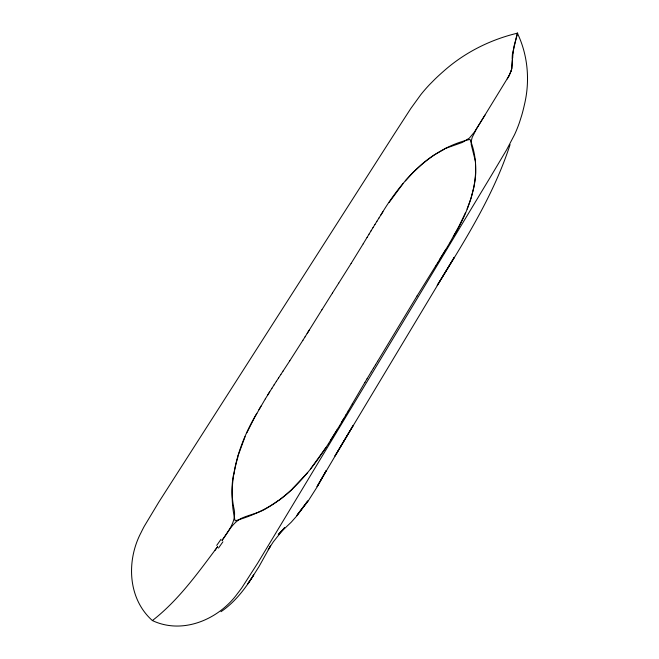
<?xml version="1.0" encoding="UTF-8"?>
<svg xmlns="http://www.w3.org/2000/svg" width="659" height="659" viewBox="0 0 659 659"><rect width="100%" height="100%" fill="white"/><g stroke="black" fill="none" stroke-linecap="round" stroke-linejoin="round"><path stroke-width="0.99" d="M512.842 53.148L514.045 46.105L517.702 33.115C490.337 39.606 464.496 52.572 443.482 71.337A228.986 199.801 2 0 0 434.998 79.121L429.52 84.649A168.449 146.084 -2.2 0 0 420.796 94.69L410.829 108.463L394.51 133.678L158.803 502.125L144.239 526.343A141.949 132.278 -66.1 0 0 141.141 532.423C126.322 560.372 127.624 598.553 152.386 620.564C182.914 634.971 218.936 619.303 237.668 593.322A135.968 121.693 -54.3 0 0 241.911 587.68L257.735 563.05L490.84 176.34L506.606 149.84L514.564 134.634A155.961 131.207 -15.6 0 0 519.44 122.541L521.697 115.432A204.068 170.409 -18.3 0 0 524.375 104.913C530.165 80.999 528.007 55.191 517.282 32.95L512.793 53.132M233.657 474.06C231.152 485.914 231.671 498.089 234.233 509.868C236.416 521.656 228.088 531.401 221.984 540.495C227.726 532.744 232.149 523.213 241.021 518.509C249.267 514.638 258.55 513.312 266.351 508.41C292.785 493.336 312.242 469.002 328.421 443.754M237.611 456.975L245.082 436.612M508.789 76.147A12.933 3.468 -67.5 0 0 509.432 74.838L510.223 73.017A10.313 2.751 -66.9 0 0 510.98 71.197L511.384 69.813A8.452 2.142 -67.5 0 0 511.746 68.52L512.471 58.387L511.812 68.544A8.452 2.29 -66.8 0 1 511.45 69.838L510.989 71.188M510.082 144.601C493.657 195.253 464.974 240.411 437.222 285.429L454.29 257.307L334.97 456.003L353.026 425.706L317.037 486.614L326.296 470.477L317.531 486.309L307.885 501.458L296.805 515.396M467.083 209.084L470.946 198.507L473.755 187.831A127.063 110.473 -18 0 0 475.74 173.309L475.493 161.595L471.226 144.527L471.3 140.911L472.198 137.369L476.564 128.769L508.806 76.139A12.933 3.336 -66.8 0 0 509.448 74.829L510.264 73.034M465.625 212.462L458.886 226.424L449.595 243.138M246.853 432.765L254.753 417.122L265.33 398.852M508.789 76.131L507.232 78.965M256.845 413.35C237.742 445.327 226.358 483.739 235.115 520.832C250.494 516.392 265.478 509.959 278.419 500.436M453.384 236.54C470.74 207.931 483.508 172.114 470.024 139.395C429.882 148.522 401.158 180.97 380.886 214.966M348.109 411.158L352.326 403.852M352.301 403.901L364.921 382.36M258.929 409.676L261.03 406.051M346 414.791L348.15 411.084M346.049 414.709L339.649 425.607M341.799 421.974L343.932 418.341M447.659 246.425L449.57 243.196M364.905 382.385L367.038 378.818M447.626 246.491L437.592 262.883M367.022 378.843L371.289 371.758M328.413 443.762L339.599 425.689M363.183 243.855L367.112 237.339M367.079 237.405L369.073 234.102M417.056 295.965L377.656 361.28M371.272 371.791L373.414 368.249M363.167 243.879L351.123 263.443M369.032 234.167L371.033 230.864M417.04 295.99L435.591 266.079M373.398 368.282L375.539 364.748M445.657 249.777L439.627 259.605M370.984 230.947L373.002 227.643M375.523 364.773L377.665 361.256M337.424 429.314L330.719 440.154M265.313 398.893L271.928 388.266M372.945 227.734L374.963 224.439M374.913 224.521L376.94 221.243M484.975 115.119L474.398 132.088L469.34 138.126L462.42 142.41L445.525 148.399M267.48 395.351L269.671 391.841M321.938 309.746L305.035 336.873M376.89 221.325L378.933 218.063M307.16 333.47L309.285 330.068M321.93 309.763L332.433 293.041M351.148 263.419L338.71 283.139M435.541 266.154L437.642 262.793M302.893 340.283L305.051 336.848M302.909 340.258L289.812 360.753M378.884 218.137L382.953 211.753M332.424 293.057L338.726 283.115M271.879 388.349L274.152 384.79M250.807 579.508L253.731 574.953L247.768 583.866L250.807 579.508C242.792 591.807 233.228 603.38 220.996 611.692M274.095 384.872L276.385 381.322M276.327 381.404L278.625 377.871M278.576 377.945L280.866 374.427M289.803 360.77L283.073 371.058M280.825 374.501L283.115 371.001M250.865 579.409L259.012 566.583L270.577 545.767L268.238 549.746L273.312 541.838L284.556 527.735L278.263 534.523L291.187 522.249L297.333 515.322L307.819 500.898L297.415 514.597M326.057 447.362L310.414 469.117M389.181 202.379L402.954 183.737M214.826 550.57L217.618 546.69C197.931 572.918 178.515 600.275 152.386 620.564M307.687 472.528L292.357 488.863M405.318 180.854L413.127 172.312L421.628 164.421A135.63 121.849 -3.4 0 1 434.248 154.881L444.792 148.959M222.923 541.772A252.57 89.031 -58 0 1 218.483 548.074M292.522 489.036A144.123 131.602 -40.9 0 1 278.551 500.626M512.232 58.692A41.781 11.401 -66.4 0 1 512.496 53.519M221.004 539.293A251.483 99.27 -58.2 0 1 216.704 545.397M233.92 474.101A152.213 147.987 -47.1 0 1 237.874 457.041M510.939 71.164A10.313 2.669 -67.4 0 1 510.231 73.017M512.702 57.984A41.723 9.926 -69 0 1 513.097 52.769"/></g></svg>
